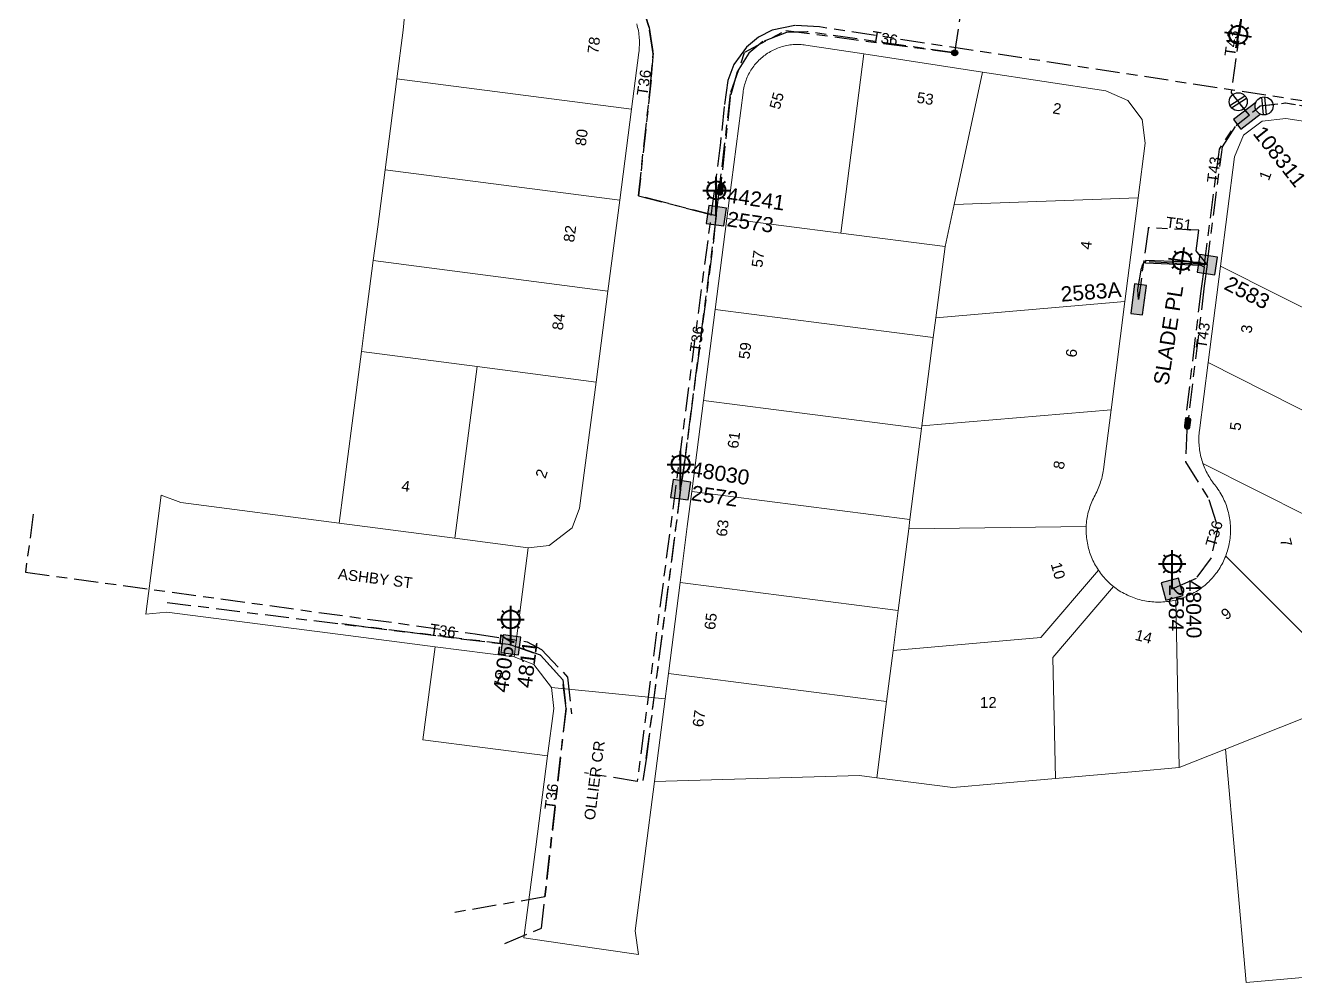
# Model space of a CAD drawing. Header units: metres. Extents: x -1 to 307109, y -2 to 6258593.
# Drawn here: x 305965.5 to 306176.6, y 6258162.5 to 6258321.5 of the extents above; entities that cross this region are included whole.
import ezdxf
from ezdxf.enums import TextEntityAlignment as Align

# ---------------------------------------------------------------- set-up
doc = ezdxf.new("R2010")
doc.units = ezdxf.units.M
doc.linetypes.add('Cable Exist UG', pattern=[8.2, 4, -1.2, 1.8, -1.2])
doc.layers.get('0').update_dxf_attribs({"color": 6})
doc.layers.add('Cadastre Land Parcels_SP_EXT', color=9, linetype='Continuous', lineweight=5)
doc.layers.add('Cadastre Roads_SP_EXT', color=9, linetype='Continuous', lineweight=5)
for name, color, linetype in [('Duct_SP_EXT', 7, 'Continuous'), ('Equip_LV_EXT', 7, 'Continuous'), ('Equip_SL_EXT', 7, 'Continuous'), ('Equip_SP_SL_EXT', 7, 'Continuous'), ('Mains_HV_EXT', 7, 'Continuous'), ('Mains_LV_EXT', 7, 'Continuous'), ('Mains_SL_EXT', 7, 'Continuous'), ('Notes_SP_MISC', 7, 'Continuous'), ('SupportsUG_SP_LV_EXT', 7, 'Continuous'), ('SupportsUG_SP_LV_SL_EXT', 7, 'Continuous'), ('Trench_SP_EXT', 7, 'Continuous')]:
    doc.layers.add(name, color=color, linetype=linetype)
doc.styles.add('COLUMN_LABEL', font='arial.ttf')
doc.styles.add('iecARIAL', font='arial.ttf', dxfattribs={"height": 2})
doc.styles.add('POLE_LABEL', font='arial.ttf')
doc.styles.get("Standard").update_dxf_attribs({"font": 'arial.ttf'})

# ---------------------------------------------------------------- blocks, each defined once
blk = doc.blocks.new('COLUMN_EXT')
blk.add_hatch(color=256).paths.add_polyline_path([(-1.49, 1.48), (-1.49, -1.49), (1.48, -1.49), (1.48, 1.48)])
blk.add_lwpolyline([(-1.49, -1.49), (1.48, -1.49), (1.48, 1.48), (-1.49, 1.48)], close=True)
for tag, height, style, flags, p in [('ASSET_NUM', 2.5, 'COLUMN_LABEL', 8, (2, 2)), ('STRUCTURE_PLANT_NUMBER', 0.2, 'POLE_LABEL', 9, (1.81, 0.03)), ('STREET_CODE', 0.2, 'COLUMN_LABEL', 9, (1.81, -0.2))]:
    blk.add_attdef(tag, text='', height=height, dxfattribs=dict(style=style, flags=flags)).set_placement(p, align=Align.MIDDLE_LEFT)
at = {"flags": 9}
for tag, p in [('COLUMN_TYPE', (1.81, -0.4)), ('OWNED_BY', (1.81, -0.6)), ('STATE', (1.81, -0.8)), ('USAGE', (1.81, -1)), ('STREETNAME', (1.81, -1.6)), ('SUBURB', (1.81, -1.8)), ('LEGEND', (1.81, -1.2)), ('LOCATION', (1.81, -1.4)), ('NOTES', (1.81, -2))]:
    blk.add_attdef(tag, text='', height=0.2, dxfattribs=at).set_placement(p, align=Align.MIDDLE_LEFT)
at = {"flags": 1}
blk.add_attdef('Z', (1.81, -2.35), '', height=0.2, dxfattribs=at)
blk = doc.blocks.new('PILLAR_EXT')
blk.add_hatch(color=256).paths.add_polyline_path([(-2.475, 0.99), (-2.475, -0.99), (2.475, -0.99), (2.475, 0.99)])
blk.add_lwpolyline([(-2.475, -0.99), (2.475, -0.99), (2.475, 0.99), (-2.475, 0.99)], close=True)
at = {"style": 'iecARIAL', "flags": 8}
blk.add_attdef('ASSET_NUM', (1.5, 3.5), '', height=2.5, dxfattribs=at)
for tag, p, flags in [('OWNED_BY', (0, -0.2), 9), ('STATE', (0, -0.4), 9), ('SUPPORT_TYPE', (0, -0.6), 9), ('STREETNAME', (0, -1.8), 9), ('SUBURB', (0, -2), 1), ('USAGE', (0, -0.8), 9), ('LEGEND', (0, -1), 9), ('LOCATION', (0, -1.2), 9), ('NOTES', (0, -1.4), 9), ('PARENT', (0, -1.6), 9)]:
    blk.add_attdef(tag, p, '', height=0.2, dxfattribs=dict(flags=flags))
blk = doc.blocks.new('SL_LANTERN_EXT')
at = {"lineweight": 40}
for p, q in [((0, 1.97), (0, 6.47)), ((-1.46, 5.68), (-1.06, 5.28)), ((1.46, 5.68), (1.06, 5.28)), ((-2.25, 4.22), (2.25, 4.22)), ((-1.46, 2.76), (-1.06, 3.16)), ((0, 0), (0, 2.72)), ((1.46, 2.76), (1.06, 3.16))]:
    blk.add_line(p, q, dxfattribs=at)
blk.add_circle((0, 4.22), 1.5, dxfattribs=at)
at = {"style": 'iecARIAL', "flags": 8}
blk.add_attdef('ASSET_NUM', (1.5, 1.5), '', height=2.5, dxfattribs=at)
for tag, p, height, flags in [('OPERATING_VOLTAGE', (0.98, -1.65), 0.2, 9), ('ORIENTATION', (0.98, -1.85), 0.2, 9), ('OWNED_BY', (0.98, -2.05), 0.2, 9), ('STATE', (0.98, -2.25), 0.2, 9), ('CONSTRUCTED_VOLTAGE', (0.98, -0.65), 0.2, 9), ('CONTROL_TYPE', (0.98, -0.85), 0.2, 9), ('LANTERN_PURPOSE', (0.98, -1.05), 0.2, 9), ('LANTERN_TYPE', (0.98, -1.25), 0.2, 9), ('NO_PHASES', (0.98, -1.45), 0.2, 9), ('LNUMBER', (2.18, -3.25), 2.5, 8), ('USAGE', (0.98, -2.45), 0.2, 9), ('CEXIST', (0.98, -2.65), 0.2, 9), ('CNEW', (0.98, -2.85), 0.2, 9), ('CNUMBER', (0.98, -3.05), 0.2, 9), ('CREMOVE', (0.98, -3.25), 0.2, 9), ('CREPLACE', (0.98, -3.45), 0.2, 9), ('LKINGHEIGHT', (0.98, -3.65), 0.2, 9), ('LBRACKET', (0.98, -3.85), 0.2, 9), ('LBRACKETVOCAB', (0.98, -4.05), 0.2, 9), ('LCATEGORY', (0.98, -4.25), 0.2, 9), ('LCHARGE1', (0.98, -4.45), 0.2, 9), ('LCHARGE1PERCENT', (0.98, -4.65), 0.2, 9), ('LCHARGE2', (0.98, -4.85), 0.2, 9), ('LCHARGE2PERCENT', (0.98, -5.05), 0.2, 9), ('LCHARGE3', (0.98, -5.25), 0.2, 9), ('LCHARGE3PERCENT', (0.98, -5.45), 0.2, 9), ('LEXIST', (0.98, -5.65), 0.2, 9), ('LLAMP', (0.98, -5.85), 0.2, 9), ('LLAMPVOCAB', (0.98, -6.05), 0.2, 9), ('LMAST', (0.98, -6.25), 0.2, 9), ('LMASTVOCAB', (0.98, -6.45), 0.2, 9), ('LNEW', (0.98, -6.65), 0.2, 9), ('LANTNUMBER', (0.98, -6.85), 0.2, 9), ('LOUTREACH', (0.98, -7.25), 0.2, 9), ('LOUTREACHVOCAB', (0.98, -7.45), 0.2, 9), ('LRATECODE', (0.98, -7.65), 0.2, 9), ('LREMOVE', (0.98, -7.85), 0.2, 9), ('LREPLACE', (0.98, -8.05), 0.2, 9), ('LTYPE', (0.98, -8.25), 0.2, 9), ('LTYPEVOCAB', (0.98, -8.45), 0.2, 9), ('STREETNAME', (0.98, -9.25), 0.2, 9), ('SUBURB', (0.98, -9.45), 0.2, 1), ('LEGEND', (0.98, -8.65), 0.2, 9), ('LOCATION', (0.98, -8.85), 0.2, 9), ('NOTES', (0.98, -9.05), 0.2, 9)]:
    blk.add_attdef(tag, p, '', height=height, dxfattribs=dict(flags=flags))
blk = doc.blocks.new('LV_STJ_EXT')
h = blk.add_hatch(color=256)
edge = h.paths.add_edge_path()
edge.add_ellipse((-0.59, 0.13), major_axis=(0.226, 0.226), ratio=1, start_angle=45, end_angle=135)
edge.add_line((-0.91, 0.13), (-0.91, -0.13))
edge.add_ellipse((-0.59, -0.13), major_axis=(0.226, 0.226), ratio=1, start_angle=135, end_angle=225)
edge.add_line((-0.59, -0.45), (0.59, -0.45))
edge.add_ellipse((0.59, -0.13), major_axis=(-0.226, 0.226), ratio=1, start_angle=135, end_angle=225)
edge.add_line((0.91, -0.13), (0.91, 0.13))
edge.add_ellipse((0.59, 0.13), major_axis=(-0.226, 0.226), ratio=1, start_angle=225, end_angle=315)
edge.add_line((0.59, 0.45), (-0.59, 0.45))
blk.add_lwpolyline([(-0.91, 0.13), (-0.91, -0.13, 0.414214), (-0.59, -0.45), (0.59, -0.45, 0.414214), (0.91, -0.13), (0.91, 0.13, 0.414214), (0.59, 0.45), (-0.59, 0.45, 0.414214)], format="xyb", close=True)
at = {"flags": 1}
blk.add_attdef('Z', (0, 0), '', height=0.2, dxfattribs=at)
at = {"flags": 9}
for tag, p in [('ORIENTATION', (0, 0)), ('USAGE', (0, -0.2)), ('LEGEND', (0, -0.4)), ('NOTES', (0, -0.6))]:
    blk.add_attdef(tag, text='', height=0.2, dxfattribs=at).set_placement(p, align=Align.MIDDLE_LEFT)
blk = doc.blocks.new('SL_STJ_EXT')
h = blk.add_hatch(color=256)
edge = h.paths.add_edge_path()
edge.add_ellipse((-0.59, 0.13), major_axis=(0.226, 0.226), ratio=1, start_angle=45, end_angle=135)
edge.add_line((-0.91, 0.13), (-0.91, -0.13))
edge.add_ellipse((-0.59, -0.13), major_axis=(0.226, 0.226), ratio=1, start_angle=135, end_angle=225)
edge.add_line((-0.59, -0.45), (0.59, -0.45))
edge.add_ellipse((0.59, -0.13), major_axis=(-0.226, 0.226), ratio=1, start_angle=135, end_angle=225)
edge.add_line((0.91, -0.13), (0.91, 0.13))
edge.add_ellipse((0.59, 0.13), major_axis=(-0.226, 0.226), ratio=1, start_angle=225, end_angle=315)
edge.add_line((0.59, 0.45), (-0.59, 0.45))
blk.add_lwpolyline([(-0.91, 0.13), (-0.91, -0.13, 0.414214), (-0.59, -0.45), (0.59, -0.45, 0.414214), (0.91, -0.13), (0.91, 0.13, 0.414214), (0.59, 0.45), (-0.59, 0.45, 0.414214)], format="xyb", close=True)
at = {"flags": 1}
blk.add_attdef('Z', (0, 0), '', height=0.2, dxfattribs=at)
at = {"flags": 9}
for tag, p in [('ORIENTATION', (0, 0)), ('USAGE', (0, -0.2)), ('LEGEND', (0, -0.4)), ('NOTES', (0, -0.6))]:
    blk.add_attdef(tag, text='', height=0.2, dxfattribs=at).set_placement(p, align=Align.MIDDLE_LEFT)
blk = doc.blocks.new('LV_UG_LINKS_CLOSED_EXT')
blk.add_wipeout([(-1.06, 1.06), (-1.18, 0.92), (-1.29, 0.76), (-1.37, 0.59), (-1.43, 0.42), (-1.48, 0.23), (-1.49, 0.05), (-1.49, -0.14), (-1.46, -0.33), (-1.41, -0.51), (-1.33, -0.68), (-1.24, -0.84), (-1.12, -0.99), (-0.99, -1.12), (-0.84, -1.24), (-0.68, -1.33), (-0.51, -1.41), (-0.33, -1.46), (-0.14, -1.49), (0.05, -1.49), (0.23, -1.48), (0.42, -1.43), (0.59, -1.37), (0.76, -1.29), (0.92, -1.18), (1.06, -1.06), (1.18, -0.92), (1.29, -0.76), (1.37, -0.59), (1.43, -0.42), (1.48, -0.23), (1.49, -0.05), (1.49, 0.14), (1.46, 0.33), (1.41, 0.51), (1.33, 0.68), (1.24, 0.84), (1.12, 0.99), (0.99, 1.12), (0.84, 1.24), (0.68, 1.33), (0.51, 1.41), (0.33, 1.46), (0.14, 1.49), (-0.05, 1.49), (-0.23, 1.48), (-0.42, 1.43), (-0.59, 1.37), (-0.76, 1.29), (-0.92, 1.18)])
for p, q in [((-0.25, -1.48), (-0.25, 1.48)), ((0.25, -1.48), (0.25, 1.48))]:
    blk.add_line(p, q)
blk.add_circle((0, 0), 1.5)
at = {"flags": 9}
for tag, p in [('ACTUAL_STATUS', (0, 0)), ('CONSTRUCTED_VOLTAGE', (0, -0.2)), ('OPERATING_VOLTAGE', (0, -0.6)), ('ORIENTATION', (0, -0.8)), ('STATE', (0, -1)), ('SWITCH_TYPE', (0, -1.2)), ('NO_PHASES', (0, -0.4)), ('USAGE', (0, -1.4)), ('NOTES', (0, -1.6))]:
    blk.add_attdef(tag, text='', height=0.2, dxfattribs=at).set_placement(p, align=Align.MIDDLE_LEFT)
at = {"flags": 1}
blk.add_attdef('Z', (0, 0), '', height=0.2, dxfattribs=at)
blk = doc.blocks.new('CONNECTOR_NODE_EXT')
h = blk.add_hatch(color=256)
edge = h.paths.add_edge_path()
edge.add_arc((0, 0), 0.5, 0, 360)
blk.add_circle((0, 0), 0.5)
at = {"flags": 1}
blk.add_attdef('Z', (0, 0), '', height=0.2, dxfattribs=at)
at = {"flags": 9}
for tag, p in [('CONNECTOR_TYPE', (0, 0)), ('CONSTRUCTED_VOLTAGE', (0, -0.2)), ('OPERATING_VOLTAGE', (0, -0.6)), ('ORIENTATION', (0, -0.8)), ('SUBTYPE', (0, -1)), ('NO_PHASES', (0, -0.4)), ('USAGE', (0, -1.2)), ('NOTES', (0, -1.4))]:
    blk.add_attdef(tag, text='', height=0.2, dxfattribs=at).set_placement(p, align=Align.MIDDLE_LEFT)

msp = doc.modelspace()

# ---------------------------------------------------------------- linework, layer by layer
at = {"layer": 'Cadastre Land Parcels_SP_EXT', "linetype": 'Continuous'}
for points in [[(306028.94, 6258327.82), (306028.29, 6258320.71), (306027.24, 6258312.68), (306066.22, 6258307.61), (306067.44, 6258317.02), (306067.44, 6258317.02), (306067.48, 6258317.32), (306067.51, 6258317.62), (306067.52, 6258317.92), (306067.54, 6258318.22), (306067.54, 6258318.52), (306067.54, 6258318.82), (306067.53, 6258319.11), (306067.51, 6258319.41), (306067.49, 6258319.71), (306067.46, 6258320.01), (306067.42, 6258320.31), (306067.37, 6258320.6), (306067.31, 6258320.9), (306067.25, 6258321.19), (306067.18, 6258321.48), (306067.11, 6258321.77)], [(306196.26, 6258248.27), (306162.06, 6258265.51), (306160.62, 6258254.26), (306160.58, 6258253.97), (306160.55, 6258253.68), (306160.54, 6258253.38), (306160.52, 6258253.09), (306160.52, 6258252.79), (306160.52, 6258252.5), (306160.53, 6258252.21), (306160.55, 6258251.91), (306160.57, 6258251.62), (306160.6, 6258251.32), (306160.64, 6258251.03), (306160.68, 6258250.74), (306160.74, 6258250.45), (306160.8, 6258250.16), (306160.86, 6258249.88), (306160.94, 6258249.59), (306161.02, 6258249.31), (306161.1, 6258249.03), (306161.2, 6258248.75), (306196.39, 6258231.01)], [(306196.39, 6258231.01), (306161.2, 6258248.75), (306161.3, 6258248.47), (306161.4, 6258248.21), (306161.52, 6258247.94), (306161.63, 6258247.68), (306161.76, 6258247.42), (306161.89, 6258247.16), (306162.03, 6258246.9), (306162.17, 6258246.65), (306162.32, 6258246.41), (306162.48, 6258246.16), (306162.64, 6258245.92), (306162.8, 6258245.69), (306162.98, 6258245.45), (306163.15, 6258245.23), (306163.34, 6258244.99), (306163.52, 6258244.74), (306163.7, 6258244.49), (306163.87, 6258244.23), (306164.03, 6258243.98), (306164.19, 6258243.71), (306164.34, 6258243.44), (306164.48, 6258243.17), (306164.62, 6258242.9), (306164.75, 6258242.62), (306164.87, 6258242.34), (306164.98, 6258242.06), (306165.09, 6258241.77), (306165.19, 6258241.48), (306165.28, 6258241.19), (306165.36, 6258240.89), (306165.44, 6258240.6), (306165.51, 6258240.3), (306165.57, 6258240), (306165.63, 6258239.7), (306165.67, 6258239.4), (306165.71, 6258239.09), (306165.74, 6258238.79), (306165.77, 6258238.48), (306165.78, 6258238.18), (306165.79, 6258237.87), (306165.79, 6258237.56), (306165.78, 6258237.26), (306165.77, 6258236.95), (306165.74, 6258236.65), (306165.71, 6258236.34), (306165.67, 6258236.04), (306165.63, 6258235.74), (306165.57, 6258235.43), (306165.51, 6258235.13), (306165.44, 6258234.84), (306165.36, 6258234.54), (306165.28, 6258234.25), (306165.18, 6258233.95), (306165.08, 6258233.66), (306164.98, 6258233.38), (306187.94, 6258210.43)]]:
    msp.add_lwpolyline(points, dxfattribs=at)
for points in [[(306104.82, 6258316.78), (306095.21, 6258318.25), (306094.94, 6258318.29), (306094.68, 6258318.32), (306094.41, 6258318.34), (306094.15, 6258318.36), (306093.88, 6258318.36), (306093.62, 6258318.36), (306093.35, 6258318.35), (306093.09, 6258318.34), (306092.82, 6258318.31), (306092.56, 6258318.28), (306092.3, 6258318.24), (306092.04, 6258318.19), (306091.78, 6258318.14), (306091.52, 6258318.08), (306091.26, 6258318.01), (306091.01, 6258317.93), (306090.76, 6258317.84), (306090.51, 6258317.75), (306090.26, 6258317.65), (306090.02, 6258317.55), (306089.78, 6258317.43), (306089.54, 6258317.31), (306089.31, 6258317.19), (306089.08, 6258317.05), (306088.85, 6258316.91), (306088.63, 6258316.76), (306088.42, 6258316.61), (306088.2, 6258316.45), (306088, 6258316.28), (306087.79, 6258316.11), (306087.6, 6258315.93), (306087.4, 6258315.75), (306087.22, 6258315.56), (306087.04, 6258315.37), (306086.86, 6258315.17), (306086.69, 6258314.96), (306086.53, 6258314.75), (306086.37, 6258314.54), (306086.22, 6258314.32), (306086.08, 6258314.1), (306085.94, 6258313.87), (306085.81, 6258313.64), (306085.68, 6258313.41), (306085.57, 6258313.17), (306085.46, 6258312.93), (306085.35, 6258312.68), (306085.26, 6258312.43), (306085.17, 6258312.18), (306085.09, 6258311.93), (306085.01, 6258311.68), (306084.95, 6258311.42), (306084.89, 6258311.16), (306084.84, 6258310.9), (306084.79, 6258310.64), (306084.76, 6258310.37), (306082.07, 6258289.46), (306100.99, 6258287.02), (306104.82, 6258316.78)], [(306119.84, 6258291.77), (306124.54, 6258313.78), (306104.82, 6258316.78), (306100.99, 6258287.02), (306118.33, 6258284.8), (306119.84, 6258291.77)], [(306066.22, 6258307.61), (306027.24, 6258312.68), (306026.17, 6258304.4), (306025.28, 6258297.56), (306064.26, 6258292.49), (306066.22, 6258307.61)], [(306150.45, 6258292.87), (306151.62, 6258301.94), (306151.1, 6258305.89), (306148.71, 6258309.07), (306145.05, 6258310.65), (306124.54, 6258313.78), (306119.84, 6258291.77), (306150.45, 6258292.87)], [(306187.31, 6258304.2), (306174.96, 6258306.08), (306171.07, 6258305.64), (306167.95, 6258303.28), (306166.45, 6258299.67), (306164.12, 6258281.53), (306183.16, 6258271.93), (306187.31, 6258304.2)], [(306064.26, 6258292.49), (306025.28, 6258297.56), (306024.05, 6258288.09), (306023.31, 6258282.45), (306062.29, 6258277.38), (306064.26, 6258292.49)], [(306148.24, 6258275.64), (306150.45, 6258292.87), (306119.84, 6258291.77), (306118.33, 6258284.8), (306116.81, 6258272.95), (306148.24, 6258275.64)], [(306116.81, 6258272.95), (306118.33, 6258284.8), (306100.99, 6258287.02), (306082.07, 6258289.46), (306080.12, 6258274.34), (306116.39, 6258269.67), (306116.81, 6258272.95)], [(306062.29, 6258277.38), (306023.31, 6258282.45), (306021.93, 6258271.78), (306021.35, 6258267.34), (306040.59, 6258264.84), (306060.33, 6258262.27), (306062.29, 6258277.38)], [(306198.31, 6258264.3), (306183.16, 6258271.93), (306164.12, 6258281.53), (306162.06, 6258265.51), (306196.26, 6258248.27), (306198.31, 6258264.3)], [(306114.5, 6258255), (306116.39, 6258269.67), (306080.12, 6258274.34), (306078.18, 6258259.22), (306114.45, 6258254.55), (306114.5, 6258255)], [(306145.93, 6258257.69), (306148.24, 6258275.64), (306116.81, 6258272.95), (306116.39, 6258269.67), (306114.5, 6258255), (306145.93, 6258257.69)], [(306040.59, 6258264.84), (306021.35, 6258267.34), (306019.81, 6258255.46), (306017.64, 6258238.84), (306036.87, 6258236.33), (306040.59, 6258264.84)], [(306052.56, 6258235.11), (306056.38, 6258238.05), (306057.61, 6258241.33), (306060.33, 6258262.27), (306040.59, 6258264.84), (306036.87, 6258236.33), (306049.06, 6258234.75), (306052.56, 6258235.11)], [(306114.45, 6258254.55), (306078.18, 6258259.22), (306076.23, 6258244.11), (306112.51, 6258239.44), (306114.45, 6258254.55)], [(306141.81, 6258238.57), (306141.84, 6258238.87), (306141.87, 6258239.17), (306141.91, 6258239.48), (306141.96, 6258239.78), (306142.02, 6258240.08), (306142.08, 6258240.37), (306142.15, 6258240.67), (306142.23, 6258240.97), (306142.32, 6258241.26), (306142.41, 6258241.55), (306142.51, 6258241.84), (306142.62, 6258242.12), (306142.73, 6258242.4), (306142.86, 6258242.68), (306142.99, 6258242.96), (306143.12, 6258243.23), (306143.27, 6258243.5), (306143.41, 6258243.76), (306143.54, 6258244.03), (306143.67, 6258244.3), (306143.79, 6258244.58), (306143.9, 6258244.85), (306144.01, 6258245.13), (306144.11, 6258245.42), (306144.2, 6258245.7), (306144.29, 6258245.99), (306144.37, 6258246.28), (306144.44, 6258246.57), (306144.5, 6258246.86), (306144.56, 6258247.15), (306144.61, 6258247.45), (306144.65, 6258247.75), (306145.93, 6258257.69), (306114.5, 6258255), (306114.45, 6258254.55), (306112.51, 6258239.44), (306112.31, 6258237.92), (306141.8, 6258238.26), (306141.81, 6258238.57)], [(306112.31, 6258237.92), (306112.51, 6258239.44), (306076.23, 6258244.11), (306075.49, 6258238.3), (306074.29, 6258228.99), (306110.57, 6258224.33), (306112.31, 6258237.92)], [(306134.27, 6258219.84), (306143.82, 6258231.04), (306143.65, 6258231.3), (306143.49, 6258231.56), (306143.34, 6258231.82), (306143.19, 6258232.09), (306143.05, 6258232.36), (306142.92, 6258232.64), (306142.79, 6258232.91), (306142.67, 6258233.19), (306142.56, 6258233.48), (306142.46, 6258233.76), (306142.36, 6258234.05), (306142.27, 6258234.34), (306142.19, 6258234.64), (306142.11, 6258234.93), (306142.05, 6258235.23), (306141.99, 6258235.53), (306141.94, 6258235.83), (306141.89, 6258236.13), (306141.85, 6258236.44), (306141.83, 6258236.74), (306141.81, 6258237.04), (306141.79, 6258237.35), (306141.79, 6258237.65), (306141.79, 6258237.96), (306141.8, 6258238.26), (306112.31, 6258237.92), (306110.57, 6258224.33), (306109.71, 6258217.66), (306134.27, 6258219.84)], [(306164.95, 6258201.3), (306187.94, 6258210.43), (306164.98, 6258233.38), (306164.86, 6258233.1), (306164.74, 6258232.82), (306164.62, 6258232.54), (306164.48, 6258232.27), (306164.34, 6258232), (306164.2, 6258231.74), (306164.04, 6258231.48), (306163.88, 6258231.22), (306163.71, 6258230.97), (306163.54, 6258230.72), (306163.36, 6258230.48), (306163.18, 6258230.24), (306162.98, 6258230), (306162.79, 6258229.78), (306162.58, 6258229.55), (306162.37, 6258229.33), (306162.16, 6258229.12), (306161.94, 6258228.91), (306161.72, 6258228.71), (306161.49, 6258228.51), (306161.25, 6258228.32), (306161.01, 6258228.13), (306160.77, 6258227.95), (306160.52, 6258227.78), (306160.27, 6258227.62), (306160.01, 6258227.46), (306159.75, 6258227.3), (306159.48, 6258227.16), (306159.21, 6258227.02), (306158.94, 6258226.88), (306158.67, 6258226.76), (306158.39, 6258226.64), (306158.11, 6258226.53), (306157.82, 6258226.42), (306157.54, 6258226.32), (306157.25, 6258226.23), (306156.96, 6258226.15), (306156.67, 6258226.07), (306157.27, 6258198.25), (306164.95, 6258201.3)], [(306134.8, 6258196.26), (306136.68, 6258196.42), (306136.25, 6258216.52), (306146.31, 6258228.33), (306146.08, 6258228.53), (306145.84, 6258228.73), (306145.61, 6258228.94), (306145.39, 6258229.15), (306145.17, 6258229.37), (306144.96, 6258229.59), (306144.76, 6258229.82), (306144.55, 6258230.06), (306144.36, 6258230.3), (306144.17, 6258230.54), (306143.99, 6258230.79), (306143.82, 6258231.04), (306134.27, 6258219.84), (306109.71, 6258217.66), (306108.63, 6258209.21), (306106.99, 6258196.53), (306119.62, 6258194.91), (306134.8, 6258196.26)], [(306109.71, 6258217.66), (306110.57, 6258224.33), (306074.29, 6258228.99), (306072.35, 6258213.88), (306108.63, 6258209.21), (306109.71, 6258217.66)], [(306153.64, 6258225.72), (306153.34, 6258225.73), (306153.04, 6258225.75), (306152.73, 6258225.77), (306152.43, 6258225.8), (306152.13, 6258225.84), (306151.82, 6258225.88), (306151.52, 6258225.94), (306151.23, 6258226), (306150.93, 6258226.07), (306150.63, 6258226.14), (306150.34, 6258226.23), (306150.05, 6258226.32), (306149.76, 6258226.42), (306149.48, 6258226.52), (306149.19, 6258226.64), (306148.91, 6258226.76), (306148.64, 6258226.88), (306148.36, 6258227.02), (306148.09, 6258227.16), (306147.83, 6258227.31), (306147.56, 6258227.46), (306147.3, 6258227.62), (306147.05, 6258227.79), (306146.8, 6258227.97), (306146.55, 6258228.15), (306146.31, 6258228.33), (306136.25, 6258216.52), (306136.68, 6258196.42), (306149.98, 6258197.6), (306157.27, 6258198.25), (306156.67, 6258226.07), (306156.37, 6258226), (306156.07, 6258225.94), (306155.77, 6258225.89), (306155.47, 6258225.84), (306155.17, 6258225.8), (306154.86, 6258225.77), (306154.56, 6258225.75), (306154.25, 6258225.73), (306153.95, 6258225.72), (306153.64, 6258225.72)], [(306053.29, 6258208.07), (306052.92, 6258211.56), (306049.98, 6258215.37), (306046.7, 6258216.61), (306033.58, 6258218.3), (306031.56, 6258202.85), (306052.26, 6258200.18), (306053.29, 6258208.07)], [(306108.63, 6258209.21), (306072.35, 6258213.88), (306071.81, 6258209.67), (306070.04, 6258195.91), (306087.09, 6258196.4), (306104.14, 6258196.9), (306106.99, 6258196.53), (306108.63, 6258209.21)], [(306188.43, 6258164.3), (306193.21, 6258201.45), (306194.71, 6258213.12), (306187.94, 6258210.43), (306164.95, 6258201.3), (306168.39, 6258162.52), (306188.43, 6258164.3)]]:
    msp.add_lwpolyline(points, close=True, dxfattribs=at)
at = {"layer": 'Cadastre Roads_SP_EXT', "linetype": 'Continuous'}
for points in [[(306047.89, 6258225.73), (306049.06, 6258234.75), (306036.87, 6258236.33), (306017.64, 6258238.84), (305991.35, 6258242.26), (305988.07, 6258243.49), (305986.78, 6258233.56), (305985.51, 6258223.71), (305989, 6258224.07), (306017.86, 6258220.34), (306033.58, 6258218.3), (306046.7, 6258216.61), (306047.89, 6258225.73)], [(306066.85, 6258171.12), (306070.04, 6258195.91), (306071.81, 6258209.67), (306060.81, 6258210.77), (306052.92, 6258211.56), (306053.29, 6258208.07), (306052.26, 6258200.18), (306050.31, 6258185.06), (306048.35, 6258169.95), (306056.28, 6258168.81), (306067.38, 6258167.21), (306066.85, 6258171.12)]]:
    msp.add_lwpolyline(points, close=True, dxfattribs=at)
at = {"layer": 'Duct_SP_EXT'}
for p, q in [((306151.65, 6258282.02), (306151.66, 6258282.26)), ((306151.67, 6258282.5), (306151.66, 6258282.26)), ((306160.79, 6258282.13), (306151.67, 6258282.5)), ((306160.77, 6258281.65), (306151.65, 6258282.02)), ((306160.77, 6258281.65), (306160.78, 6258281.89)), ((306160.79, 6258282.13), (306160.78, 6258281.89))]:
    msp.add_line(p, q, dxfattribs=at)
at = {"layer": 'Mains_HV_EXT', "linetype": 'Cable Exist UG'}
msp.add_lwpolyline([(305966.8, 6258240.31), (305965.49, 6258230.71), (306040.24, 6258220.46), (306048.91, 6258219.15), (306051.29, 6258217.85), (306055.61, 6258213.27), (306056.26, 6258207.19)], dxfattribs=at)
at = {"layer": 'Mains_LV_EXT', "linetype": 'Cable Exist UG'}
for points in [[(306080.31, 6258289.91), (306067.37, 6258293.2), (306069.32, 6258310.94), (306069.82, 6258316.8), (306069.18, 6258321.16), (306067.91, 6258325.13), (306062.94, 6258332.1), (306062.32, 6258335.58), (306063.05, 6258339.13), (306065.93, 6258343.23), (306070.93, 6258345.6), (306076.45, 6258345.03)], [(306080.31, 6258289.91), (306082.73, 6258310.42), (306085.04, 6258317.08), (306091.87, 6258320.7), (306119.95, 6258316.97), (306122.05, 6258330.88)], [(306074.39, 6258244.39), (306074.9, 6258247.6), (306079.98, 6258286.28), (306080.31, 6258289.91)], [(306161.91, 6258281.8), (306160.09, 6258284.1), (306160.09, 6258284.1), (306160.19, 6258284.93), (306160.49, 6258287.51), (306152.09, 6258287.9), (306152.07, 6258287.65), (306152.07, 6258287.65), (306150.69, 6258277.53), (306150.5, 6258276.01)], [(306161.91, 6258281.8), (306161.42, 6258278.25), (306158.66, 6258255.41)], [(306158.66, 6258255.41), (306158.72, 6258255.89), (306158.54, 6258254.35), (306158.32, 6258249.04), (306162.2, 6258242.76), (306163.68, 6258238.13), (306162.56, 6258233.08), (306160.05, 6258229.67), (306156.09, 6258227.89)], [(306068.16, 6258196.11), (306068.75, 6258199.99), (306073.98, 6258240.93), (306074.39, 6258244.39)], [(306046.16, 6258218.63), (306018.08, 6258222.09)], [(306045.17, 6258169.01), (306051.25, 6258171.58), (306055.34, 6258208.08), (306054.8, 6258212.82), (306051.11, 6258216.9), (306046.16, 6258218.63)]]:
    msp.add_lwpolyline(points, dxfattribs=at)
at = {"layer": 'Mains_SL_EXT', "linetype": 'Cable Exist UG'}
for points in [[(306076.45, 6258345.03), (306070.93, 6258345.6), (306065.93, 6258343.23), (306063.05, 6258339.13), (306062.32, 6258335.58), (306062.94, 6258332.1), (306067.93, 6258324.92), (306069.18, 6258321.16), (306069.83, 6258316.95), (306069.48, 6258312.46), (306067.37, 6258293.2), (306080.31, 6258289.91)], [(306119.95, 6258316.97), (306121.52, 6258327.37)], [(306119.95, 6258316.97), (306095.41, 6258320.47), (306092.01, 6258320.33), (306088.06, 6258318.83), (306085.72, 6258316.89), (306083.77, 6258313.84), (306082.64, 6258309.64), (306080.99, 6258294.28)], [(306080.31, 6258289.91), (306074.39, 6258244.39)], [(306074.39, 6258244.39), (306068.16, 6258196.11)], [(305989.04, 6258225.66), (306046.16, 6258218.63)], [(306046.16, 6258218.63), (306051.11, 6258216.9), (306054.8, 6258212.82), (306055.34, 6258208.08), (306051.83, 6258176.74), (306036.29, 6258174.08)]]:
    msp.add_lwpolyline(points, dxfattribs=at)
at = {"layer": 'Notes_SP_MISC', "linetype": 'Cable Exist UG'}
for points in [[(306161.4, 6258281.39), (306160.5, 6258281.86), (306160.5, 6258281.86), (306156.27, 6258282.05), (306151.66, 6258282.26)], [(306161.4, 6258281.39), (306160.91, 6258277.85), (306158.16, 6258255.01)]]:
    msp.add_lwpolyline(points, dxfattribs=at)
at = {"layer": 'Trench_SP_EXT', "linetype": 'Cable Exist UG'}
msp.add_lwpolyline([(306150.5, 6258276.01), (306150.4, 6258277.63), (306150.4, 6258277.63), (306151, 6258281.2), (306151, 6258281.2, -0.271194), (306151.66, 6258282.26)], format="xyb", dxfattribs=at)
msp.add_lwpolyline([(306160.78, 6258281.89), (306161.91, 6258281.8)], dxfattribs=at)

# ---------------------------------------------------------------- block references
at = {"layer": 'Equip_LV_EXT', "rotation": 261.6253601598177}
msp.add_blockref('LV_STJ_EXT', (306158.66, 6258255.41), dxfattribs=at)
at = {"layer": 'Equip_SL_EXT'}
msp.add_blockref('CONNECTOR_NODE_EXT', (306119.95, 6258316.97), dxfattribs=at)
at = {"layer": 'Equip_SL_EXT', "rotation": 260.8182654832239}
msp.add_blockref('SL_STJ_EXT', (306080.99, 6258294.28), dxfattribs=at)
at = {"layer": 'Equip_SP_SL_EXT'}
for p, rotation in [((306167.8, 6258324.13), 169.8875107133524), ((306161.9, 6258281.8), 81.57982258158641)]:
    msp.add_blockref('SL_LANTERN_EXT', p, dxfattribs=dict(at, rotation=rotation))
ref = msp.add_blockref('SL_LANTERN_EXT', (306080.31, 6258289.91), dxfattribs=at)
ref.add_attrib('ASSET_NUM', '44241', dxfattribs={"layer": '0', "height": 2.5, "rotation": 351.7644, "style": 'iecARIAL'}).set_placement((306081.81, 6258291.41), align=Align.BOTTOM_LEFT)
ref = msp.add_blockref('SL_LANTERN_EXT', (306074.39, 6258244.39), dxfattribs=at)
ref.add_attrib('ASSET_NUM', '48030', dxfattribs={"layer": '0', "height": 2.5, "rotation": 351.1492, "style": 'iecARIAL'}).set_placement((306075.89, 6258245.89), align=Align.BOTTOM_LEFT)
ref = msp.add_blockref('SL_LANTERN_EXT', (306156.09, 6258227.89), dxfattribs=at)
ref.add_attrib('ASSET_NUM', '48040', dxfattribs={"layer": '0', "height": 2.5, "rotation": 270.758, "style": 'iecARIAL'}).set_placement((306157.59, 6258229.39), align=Align.BOTTOM_LEFT)
ref = msp.add_blockref('SL_LANTERN_EXT', (306046.16, 6258218.63), dxfattribs=at)
ref.add_attrib('ASSET_NUM', '48057', dxfattribs={"layer": '0', "height": 2.5, "rotation": 82.7275, "style": 'iecARIAL'}).set_placement((306047.66, 6258220.13), align=Align.BOTTOM_RIGHT)
at = {"layer": 'SupportsUG_SP_LV_EXT'}
ref = msp.add_blockref('PILLAR_EXT', (306168.86, 6258306.6), dxfattribs=dict(at, rotation=37.37237723835074))
ref.add_attrib('ASSET_NUM', '108311', dxfattribs={"layer": '0', "height": 2.5, "rotation": 308.2858, "style": 'iecARIAL'}).set_placement((306170.36, 6258304.33), align=Align.MIDDLE_LEFT)
ref = msp.add_blockref('PILLAR_EXT', (306150.5, 6258276.01), dxfattribs=dict(at, rotation=82.78694168581747))
ref.add_attrib('ASSET_NUM', '2583A', dxfattribs={"layer": '0', "height": 2.5, "rotation": 4.6119, "style": 'iecARIAL'}).set_placement((306147.62, 6258277.68), align=Align.MIDDLE_RIGHT)
at = {"layer": 'SupportsUG_SP_LV_SL_EXT'}
ref = msp.add_blockref('COLUMN_EXT', (306080.31, 6258289.91), dxfattribs=dict(at, rotation=81.72788219938425))
ref.add_attrib('ASSET_NUM', '2573', dxfattribs={"layer": '0', "height": 2.5, "rotation": 351.6921, "style": 'COLUMN_LABEL'}).set_placement((306082.31, 6258290.66), align=Align.TOP_LEFT)
ref = msp.add_blockref('COLUMN_EXT', (306161.91, 6258281.8), dxfattribs=dict(at, rotation=81.57982259439642))
ref.add_attrib('ASSET_NUM', '2583', dxfattribs={"layer": '0', "height": 2.5, "rotation": 333.0553, "style": 'COLUMN_LABEL'}).set_placement((306165.67, 6258280.02), align=Align.TOP_LEFT)
ref = msp.add_blockref('COLUMN_EXT', (306074.39, 6258244.39), dxfattribs=dict(at, rotation=81.76689789297399))
ref.add_attrib('ASSET_NUM', '2572', dxfattribs={"layer": '0', "height": 2.5, "rotation": 351.7302, "style": 'COLUMN_LABEL'}).set_placement((306076.39, 6258245.14), align=Align.TOP_LEFT)
ref = msp.add_blockref('COLUMN_EXT', (306156.09, 6258227.89), dxfattribs=dict(at, rotation=15.19411297759092))
ref.add_attrib('ASSET_NUM', '2584', dxfattribs={"layer": '0', "height": 2.5, "rotation": 269.1515, "style": 'COLUMN_LABEL'}).set_placement((306158.09, 6258228.64), align=Align.TOP_LEFT)
ref = msp.add_blockref('COLUMN_EXT', (306046.16, 6258218.63), dxfattribs=dict(at, rotation=352.4152485528465))
ref.add_attrib('ASSET_NUM', '4811', dxfattribs={"layer": '0', "height": 2.5, "rotation": 82.4515, "style": 'COLUMN_LABEL'}).set_placement((306048.16, 6258219.38), align=Align.TOP_RIGHT)

# ---------------------------------------------------------------- texts
at = {"layer": 'Cadastre Land Parcels_SP_EXT'}
for s, rotation, p in [('78', 82.7938, (306060.67, 6258316.74)), ('55', 74.7024, (306090.85, 6258307.44)), ('53', 351.4911, (306113.54, 6258308.7)), ('2', 350.6296, (306136.12, 6258306.93)), ('80', 82.5054, (306058.62, 6258301.42)), ('1', 68.4932, (306172.13, 6258295.62)), ('82', 82.6401, (306056.69, 6258285.42)), ('4', 82.7579, (306142.59, 6258284.22)), ('57', 82.6935, (306087.95, 6258281.23)), ('84', 82.7546, (306054.8, 6258270.82)), ('3', 82.7512, (306169.27, 6258270.29)), ('59', 82.8347, (306085.81, 6258265.99)), ('6', 82.8195, (306140.15, 6258266.3)), ('5', 82.7783, (306167.42, 6258254.13)), ('61', 82.8466, (306083.95, 6258251.16)), ('8', 79.6667, (306138.05, 6258247.66)), ('2', 71.672, (306051.9, 6258246.13)), ('4', 352.7538, (306027.91, 6258244.18)), ('63', 82.8498, (306082.06, 6258236.52)), ('7', 284.4958, (306173.98, 6258236.1)), ('10', 285.9642, (306135.88, 6258232.04)), ('65', 82.6416, (306080.09, 6258221.04)), ('9', 36.5278, (306165.05, 6258222.66)), ('14', 345.4672, (306149.78, 6258219.48)), ('1', 338.7339, (306043.24, 6258212.57)), ('12', 0.6363, (306124.15, 6258208.14)), ('67', 82.6308, (306078.13, 6258204.88))]:
    msp.add_text(s, height=1.8, rotation=rotation, dxfattribs=at).set_placement(p)
at = {"layer": 'Cadastre Roads_SP_EXT'}
for s, rotation, p in [('ASHBY ST', 352.8039, (306017.36, 6258229.56)), ('OLLIER CR', 82.7941, (306060.12, 6258189.42))]:
    msp.add_text(s, height=1.8, rotation=rotation, dxfattribs=at).set_placement(p)
at = {"layer": 'Mains_LV_EXT'}
for s, rotation, p in [('T36', 350.3744, (306106.04, 6258318.85)), ('T43', 82.0676, (306166.54, 6258316.29)), ('T36', 81.7136, (306068.86, 6258309.75)), ('T43', 82.6572, (306163.63, 6258295.31)), ('T51', 352.6431, (306154.96, 6258287.97)), ('T43', 81.6829, (306161.76, 6258267.74)), ('T36', 81.716, (306077.66, 6258267.16)), ('T36', 73.5042, (306163.31, 6258234.77)), ('T36', 351.7988, (306032.59, 6258220.39)), ('T36', 82.7275, (306053.53, 6258191.16))]:
    msp.add_text(s, height=1.8, rotation=rotation, dxfattribs=at).set_placement(p)
at = {"layer": 'Notes_SP_MISC', "color": 2}
msp.add_text('SLADE PL', height=2.5, rotation=81.3092, dxfattribs=at).set_placement((306155.43, 6258261.63))

# ---------------------------------------------------------------- next in the draw order: block references
at = {"layer": 'Equip_LV_EXT', "rotation": 5.202478572571779}
msp.add_blockref('LV_UG_LINKS_CLOSED_EXT', (306171.36, 6258308.15), dxfattribs=at)

# ---------------------------------------------------------------- next in the draw order: block references
at = {"layer": 'Equip_LV_EXT', "rotation": 302.9868254513835}
msp.add_blockref('LV_UG_LINKS_CLOSED_EXT', (306167.06, 6258308.84), dxfattribs=at)

# ---------------------------------------------------------------- next in the draw order: linework, layer by layer
at = {"layer": 'Mains_HV_EXT', "linetype": 'Cable Exist UG'}
msp.add_lwpolyline([(306248.06, 6258336.49), (306257.73, 6258335.33), (306256.57, 6258325.71), (306215.43, 6258330.67), (306212.18, 6258303.74), (306097.47, 6258321.27), (306093.35, 6258321.52), (306089.63, 6258320.73), (306087.31, 6258319.55), (306085.32, 6258317.93), (306083.22, 6258315.01), (306082.21, 6258312.38), (306081.64, 6258308.07), (306081.01, 6258302.05), (306067.17, 6258195.94), (306058.4, 6258197.34)], dxfattribs=at)
at = {"layer": 'Mains_LV_EXT', "linetype": 'Cable Exist UG'}
for points in [[(306167.8, 6258324.13), (306165.88, 6258310.3), (306168.86, 6258306.6)], [(306161.91, 6258281.8), (306164.33, 6258300.47), (306164.33, 6258300.47), (306164.44, 6258301.37), (306166.8, 6258304.97), (306167.85, 6258305.8), (306168.86, 6258306.6)]]:
    msp.add_lwpolyline(points, dxfattribs=at)
at = {"layer": 'Mains_LV_EXT', "linetype": 'Cable Exist UG', "flags": 128}
msp.add_lwpolyline([(306189.81, 6258306.09), (306175.6, 6258308.48), (306175.6, 6258308.48), (306174.9, 6258308.6), (306170.73, 6258308.09), (306168.86, 6258306.6)], dxfattribs=at)
at = {"layer": 'Notes_SP_MISC', "linetype": 'Cable Exist UG', "flags": 128}
for points in [[(306167.8, 6258324.13), (306165.88, 6258310.3), (306168.86, 6258306.6)], [(306197.35, 6258304.82), (306175.6, 6258308.48), (306175.6, 6258308.48), (306174.9, 6258308.6), (306170.73, 6258308.09), (306168.86, 6258306.6)], [(306161.4, 6258281.39), (306163.82, 6258300.07), (306163.82, 6258300.07), (306163.94, 6258300.96), (306166.3, 6258304.56), (306167.34, 6258305.39), (306168.35, 6258306.2)]]:
    msp.add_lwpolyline(points, dxfattribs=at)

doc.saveas('drawing.dxf')
